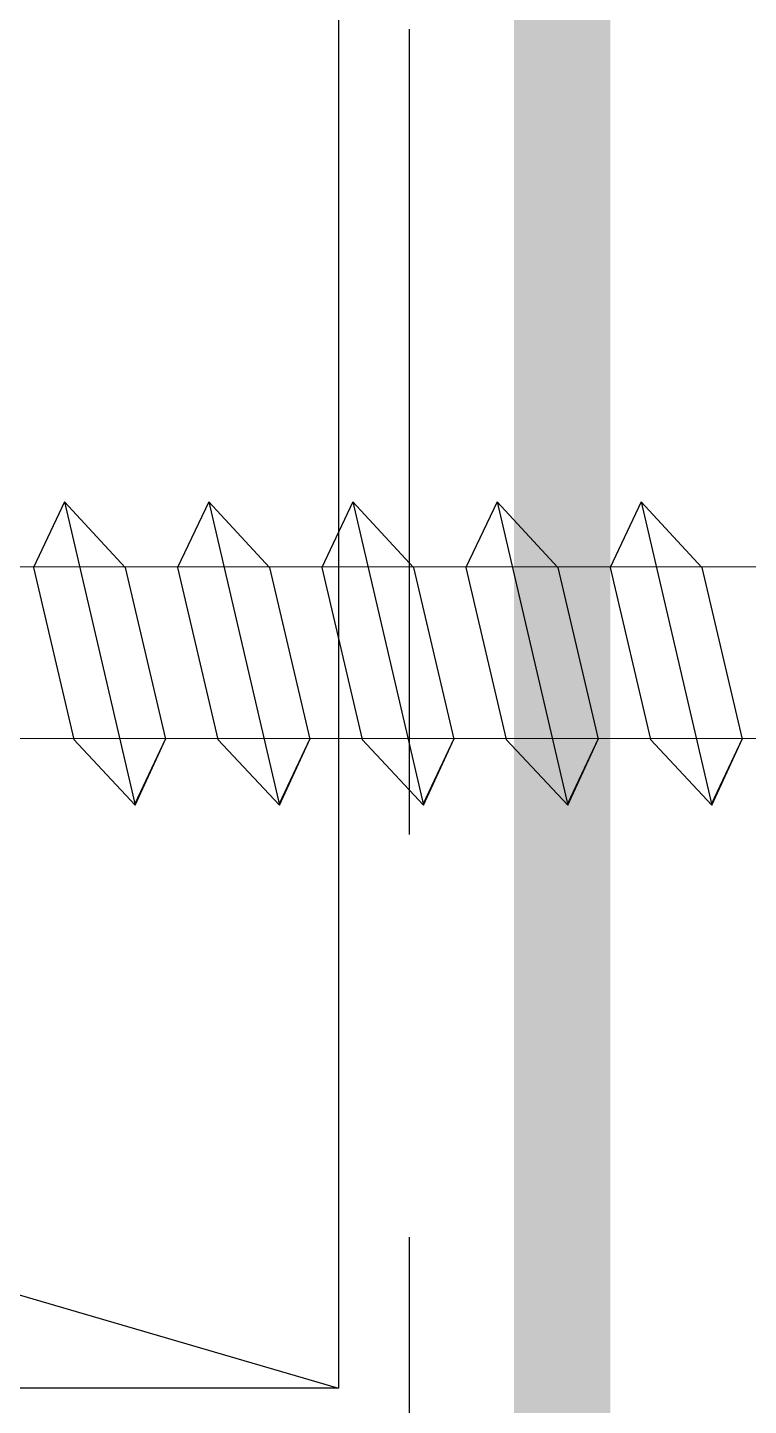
# Model space of a CAD drawing. Header units: inches. Extents: x -763.7 to -743.6, y -114.5 to -97.7.
# Drawn here: x -759.8874 to -759.6636, y -101.8467 to -101.419 of the extents above; entities that cross this region are included whole.
import ezdxf

# ---------------------------------------------------------------- set-up
doc = ezdxf.new("R2010")
doc.units = ezdxf.units.IN
doc.header["$MEASUREMENT"] = 0
doc.linetypes.add('HIDDEN', pattern=[0.375, 0.25, -0.125])
doc.layers.get('0').update_dxf_attribs({"linetype": 'CONTINUOUS'})
for name, color, linetype in [('FSBP-ACCESSORY-OTHER', 7, 'CONTINUOUS'), ('FSBP-ADHESIVE', 1, 'HIDDEN'), ('FSBP-ANNO-NOTE', 7, 'CONTINUOUS'), ('FSBP-MEMBRANE', 7, 'CONTINUOUS'), ('FSBP-WOOD', 7, 'CONTINUOUS')]:
    doc.layers.add(name, color=color, linetype=linetype)
doc.styles.add('ARIAL_NAR', font='ARIALN.TTF')
doc.dimstyles.new('FSBP-LEADER', dxfattribs={"dimtxt": 0.1875, "dimasz": 0.25, "dimexe": 0.0625, "dimexo": 0.125, "dimgap": 0.125, "dimtad": 0, "dimtih": 1, "dimtoh": 1, "dimdec": 4, "dimzin": 0, "dimdsep": 46, "dimlunit": 4, "dimtxsty": 'ARIAL_NAR', "dimcen": 0.09375, "dimclrd": 256, "dimclre": 256, "dimclrt": 256, "dimadec": 0, "dimazin": 0, "dimtfac": 1, "dimtdec": 4, "dimtofl": 0, "dimtmove": 0, "dimatfit": 3, "dimfxl": 0, "dimtolj": 1, "dimtzin": 0, "dimlwd": -1, "dimlwe": -1, "dimarcsym": 0})

msp = doc.modelspace()

# ---------------------------------------------------------------- linework, layer by layer
for p, q in [((-759.8759, -101.56626), (-759.88556, -101.58664)), ((-759.8759, -101.56626), (-759.88556, -101.58664)), ((-759.8759, -101.56626), (-759.88556, -101.58664)), ((-759.8759, -101.56626), (-759.88556, -101.58664)), ((-759.8759, -101.56626), (-759.88556, -101.58664)), ((-759.8759, -101.56626), (-759.88556, -101.58664)), ((-759.8759, -101.56626), (-759.88556, -101.58664)), ((-759.8759, -101.56626), (-759.88556, -101.58664)), ((-759.8759, -101.56626), (-759.88556, -101.58664)), ((-759.8759, -101.56626), (-759.88556, -101.58664)), ((-759.8759, -101.56626), (-759.88556, -101.58664)), ((-759.8759, -101.56626), (-759.88556, -101.58664)), ((-759.8759, -101.56626), (-759.88556, -101.58664)), ((-759.8759, -101.56626), (-759.88556, -101.58664)), ((-759.8759, -101.56626), (-759.88556, -101.58664)), ((-759.8759, -101.56626), (-759.88556, -101.58664)), ((-759.8759, -101.56626), (-759.85394, -101.66036)), ((-759.8759, -101.56626), (-759.85705, -101.58663)), ((-759.8759, -101.56626), (-759.85394, -101.66036)), ((-759.8759, -101.56626), (-759.85705, -101.58663)), ((-759.8759, -101.56626), (-759.85394, -101.66036)), ((-759.8759, -101.56626), (-759.85705, -101.58663)), ((-759.8759, -101.56626), (-759.85394, -101.66036)), ((-759.8759, -101.56626), (-759.85705, -101.58663)), ((-759.8759, -101.56626), (-759.85394, -101.66036)), ((-759.8759, -101.56626), (-759.85705, -101.58663)), ((-759.8759, -101.56626), (-759.85394, -101.66036)), ((-759.8759, -101.56626), (-759.85705, -101.58663)), ((-759.8759, -101.56626), (-759.85394, -101.66036)), ((-759.8759, -101.56626), (-759.85705, -101.58663)), ((-759.8759, -101.56626), (-759.85394, -101.66036)), ((-759.8759, -101.56626), (-759.85705, -101.58663)), ((-759.8759, -101.56626), (-759.85394, -101.66036)), ((-759.8759, -101.56626), (-759.85705, -101.58663)), ((-759.8759, -101.56626), (-759.85394, -101.66036)), ((-759.8759, -101.56626), (-759.85705, -101.58663)), ((-759.8759, -101.56626), (-759.85394, -101.66036)), ((-759.8759, -101.56626), (-759.85705, -101.58663)), ((-759.8759, -101.56626), (-759.85394, -101.66036)), ((-759.8759, -101.56626), (-759.85705, -101.58663)), ((-759.8759, -101.56626), (-759.85394, -101.66036)), ((-759.8759, -101.56626), (-759.85705, -101.58663)), ((-759.8759, -101.56626), (-759.85394, -101.66036)), ((-759.8759, -101.56626), (-759.85705, -101.58663)), ((-759.8759, -101.56626), (-759.85394, -101.66036)), ((-759.8759, -101.56626), (-759.85705, -101.58663)), ((-759.8759, -101.56626), (-759.85394, -101.66036)), ((-759.8759, -101.56626), (-759.85705, -101.58663)), ((-759.83114, -101.56626), (-759.8408, -101.58664)), ((-759.83114, -101.56626), (-759.8408, -101.58664)), ((-759.83114, -101.56626), (-759.8408, -101.58664)), ((-759.83114, -101.56626), (-759.8408, -101.58664)), ((-759.83114, -101.56626), (-759.8408, -101.58664)), ((-759.83114, -101.56626), (-759.8408, -101.58664)), ((-759.83114, -101.56626), (-759.8408, -101.58664)), ((-759.83114, -101.56626), (-759.8408, -101.58664)), ((-759.83114, -101.56626), (-759.8408, -101.58664)), ((-759.83114, -101.56626), (-759.8408, -101.58664)), ((-759.83114, -101.56626), (-759.8408, -101.58664)), ((-759.83114, -101.56626), (-759.8408, -101.58664)), ((-759.83114, -101.56626), (-759.8408, -101.58664)), ((-759.83114, -101.56626), (-759.8408, -101.58664)), ((-759.83114, -101.56626), (-759.8408, -101.58664)), ((-759.83114, -101.56626), (-759.8408, -101.58664)), ((-759.83114, -101.56626), (-759.80917, -101.66036)), ((-759.83114, -101.56626), (-759.81229, -101.58663)), ((-759.83114, -101.56626), (-759.80917, -101.66036)), ((-759.83114, -101.56626), (-759.81229, -101.58663)), ((-759.83114, -101.56626), (-759.80917, -101.66036)), ((-759.83114, -101.56626), (-759.81229, -101.58663)), ((-759.83114, -101.56626), (-759.80917, -101.66036)), ((-759.83114, -101.56626), (-759.81229, -101.58663)), ((-759.83114, -101.56626), (-759.80917, -101.66036)), ((-759.83114, -101.56626), (-759.81229, -101.58663)), ((-759.83114, -101.56626), (-759.80917, -101.66036)), ((-759.83114, -101.56626), (-759.81229, -101.58663)), ((-759.83114, -101.56626), (-759.80917, -101.66036)), ((-759.83114, -101.56626), (-759.81229, -101.58663)), ((-759.83114, -101.56626), (-759.80917, -101.66036)), ((-759.83114, -101.56626), (-759.81229, -101.58663)), ((-759.83114, -101.56626), (-759.80917, -101.66036)), ((-759.83114, -101.56626), (-759.81229, -101.58663)), ((-759.83114, -101.56626), (-759.80917, -101.66036)), ((-759.83114, -101.56626), (-759.81229, -101.58663)), ((-759.83114, -101.56626), (-759.80917, -101.66036)), ((-759.83114, -101.56626), (-759.81229, -101.58663)), ((-759.83114, -101.56626), (-759.80917, -101.66036)), ((-759.83114, -101.56626), (-759.81229, -101.58663)), ((-759.83114, -101.56626), (-759.80917, -101.66036)), ((-759.83114, -101.56626), (-759.81229, -101.58663)), ((-759.83114, -101.56626), (-759.80917, -101.66036)), ((-759.83114, -101.56626), (-759.81229, -101.58663)), ((-759.83114, -101.56626), (-759.80917, -101.66036)), ((-759.83114, -101.56626), (-759.81229, -101.58663)), ((-759.83114, -101.56626), (-759.80917, -101.66036)), ((-759.83114, -101.56626), (-759.81229, -101.58663)), ((-759.78637, -101.56626), (-759.79604, -101.58664)), ((-759.78637, -101.56626), (-759.79604, -101.58664)), ((-759.78637, -101.56626), (-759.79604, -101.58664)), ((-759.78637, -101.56626), (-759.79604, -101.58664)), ((-759.78637, -101.56626), (-759.79604, -101.58664)), ((-759.78637, -101.56626), (-759.79604, -101.58664)), ((-759.78637, -101.56626), (-759.79604, -101.58664)), ((-759.78637, -101.56626), (-759.79604, -101.58664)), ((-759.78637, -101.56626), (-759.79604, -101.58664)), ((-759.78637, -101.56626), (-759.79604, -101.58664)), ((-759.78637, -101.56626), (-759.79604, -101.58664)), ((-759.78637, -101.56626), (-759.79604, -101.58664)), ((-759.78637, -101.56626), (-759.79604, -101.58664)), ((-759.78637, -101.56626), (-759.79604, -101.58664)), ((-759.78637, -101.56626), (-759.79604, -101.58664)), ((-759.78637, -101.56626), (-759.79604, -101.58664)), ((-759.78637, -101.56626), (-759.76441, -101.66036)), ((-759.78637, -101.56626), (-759.76752, -101.58663)), ((-759.78637, -101.56626), (-759.76441, -101.66036)), ((-759.78637, -101.56626), (-759.76752, -101.58663)), ((-759.78637, -101.56626), (-759.76441, -101.66036)), ((-759.78637, -101.56626), (-759.76752, -101.58663)), ((-759.78637, -101.56626), (-759.76441, -101.66036)), ((-759.78637, -101.56626), (-759.76752, -101.58663)), ((-759.78637, -101.56626), (-759.76441, -101.66036)), ((-759.78637, -101.56626), (-759.76752, -101.58663)), ((-759.78637, -101.56626), (-759.76441, -101.66036)), ((-759.78637, -101.56626), (-759.76752, -101.58663)), ((-759.78637, -101.56626), (-759.76441, -101.66036)), ((-759.78637, -101.56626), (-759.76752, -101.58663)), ((-759.78637, -101.56626), (-759.76441, -101.66036)), ((-759.78637, -101.56626), (-759.76752, -101.58663)), ((-759.78637, -101.56626), (-759.76441, -101.66036)), ((-759.78637, -101.56626), (-759.76752, -101.58663)), ((-759.78637, -101.56626), (-759.76441, -101.66036)), ((-759.78637, -101.56626), (-759.76752, -101.58663)), ((-759.78637, -101.56626), (-759.76441, -101.66036)), ((-759.78637, -101.56626), (-759.76752, -101.58663)), ((-759.78637, -101.56626), (-759.76441, -101.66036)), ((-759.78637, -101.56626), (-759.76752, -101.58663)), ((-759.78637, -101.56626), (-759.76441, -101.66036)), ((-759.78637, -101.56626), (-759.76752, -101.58663)), ((-759.78637, -101.56626), (-759.76441, -101.66036)), ((-759.78637, -101.56626), (-759.76752, -101.58663)), ((-759.78637, -101.56626), (-759.76441, -101.66036)), ((-759.78637, -101.56626), (-759.76752, -101.58663)), ((-759.78637, -101.56626), (-759.76441, -101.66036)), ((-759.78637, -101.56626), (-759.76752, -101.58663)), ((-759.74161, -101.56626), (-759.75127, -101.58664)), ((-759.74161, -101.56626), (-759.75127, -101.58664)), ((-759.74161, -101.56626), (-759.75127, -101.58664)), ((-759.74161, -101.56626), (-759.75127, -101.58664)), ((-759.74161, -101.56626), (-759.75127, -101.58664)), ((-759.74161, -101.56626), (-759.75127, -101.58664)), ((-759.74161, -101.56626), (-759.75127, -101.58664)), ((-759.74161, -101.56626), (-759.75127, -101.58664)), ((-759.74161, -101.56626), (-759.75127, -101.58664)), ((-759.74161, -101.56626), (-759.75127, -101.58664)), ((-759.74161, -101.56626), (-759.75127, -101.58664)), ((-759.74161, -101.56626), (-759.75127, -101.58664)), ((-759.74161, -101.56626), (-759.75127, -101.58664)), ((-759.74161, -101.56626), (-759.75127, -101.58664)), ((-759.74161, -101.56626), (-759.75127, -101.58664)), ((-759.74161, -101.56626), (-759.75127, -101.58664)), ((-759.74161, -101.56626), (-759.71964, -101.66036)), ((-759.74161, -101.56626), (-759.72276, -101.58663)), ((-759.74161, -101.56626), (-759.71964, -101.66036)), ((-759.74161, -101.56626), (-759.72276, -101.58663)), ((-759.74161, -101.56626), (-759.71964, -101.66036)), ((-759.74161, -101.56626), (-759.72276, -101.58663)), ((-759.74161, -101.56626), (-759.71964, -101.66036)), ((-759.74161, -101.56626), (-759.72276, -101.58663)), ((-759.74161, -101.56626), (-759.71964, -101.66036)), ((-759.74161, -101.56626), (-759.72276, -101.58663)), ((-759.74161, -101.56626), (-759.71964, -101.66036)), ((-759.74161, -101.56626), (-759.72276, -101.58663)), ((-759.74161, -101.56626), (-759.71964, -101.66036)), ((-759.74161, -101.56626), (-759.72276, -101.58663)), ((-759.74161, -101.56626), (-759.71964, -101.66036)), ((-759.74161, -101.56626), (-759.72276, -101.58663)), ((-759.74161, -101.56626), (-759.71964, -101.66036)), ((-759.74161, -101.56626), (-759.72276, -101.58663)), ((-759.74161, -101.56626), (-759.71964, -101.66036)), ((-759.74161, -101.56626), (-759.72276, -101.58663)), ((-759.74161, -101.56626), (-759.71964, -101.66036)), ((-759.74161, -101.56626), (-759.72276, -101.58663)), ((-759.74161, -101.56626), (-759.71964, -101.66036)), ((-759.74161, -101.56626), (-759.72276, -101.58663)), ((-759.74161, -101.56626), (-759.71964, -101.66036)), ((-759.74161, -101.56626), (-759.72276, -101.58663)), ((-759.74161, -101.56626), (-759.71964, -101.66036)), ((-759.74161, -101.56626), (-759.72276, -101.58663)), ((-759.74161, -101.56626), (-759.71964, -101.66036)), ((-759.74161, -101.56626), (-759.72276, -101.58663)), ((-759.74161, -101.56626), (-759.71964, -101.66036)), ((-759.74161, -101.56626), (-759.72276, -101.58663)), ((-759.69684, -101.56626), (-759.70651, -101.58664)), ((-759.69684, -101.56626), (-759.70651, -101.58664)), ((-759.69684, -101.56626), (-759.70651, -101.58664)), ((-759.69684, -101.56626), (-759.70651, -101.58664)), ((-759.69684, -101.56626), (-759.70651, -101.58664)), ((-759.69684, -101.56626), (-759.70651, -101.58664)), ((-759.69684, -101.56626), (-759.70651, -101.58664)), ((-759.69684, -101.56626), (-759.70651, -101.58664)), ((-759.69684, -101.56626), (-759.70651, -101.58664)), ((-759.69684, -101.56626), (-759.70651, -101.58664)), ((-759.69684, -101.56626), (-759.70651, -101.58664)), ((-759.69684, -101.56626), (-759.70651, -101.58664)), ((-759.69684, -101.56626), (-759.70651, -101.58664)), ((-759.69684, -101.56626), (-759.70651, -101.58664)), ((-759.69684, -101.56626), (-759.70651, -101.58664)), ((-759.69684, -101.56626), (-759.70651, -101.58664)), ((-759.69684, -101.56626), (-759.67488, -101.66036)), ((-759.69684, -101.56626), (-759.67799, -101.58663)), ((-759.69684, -101.56626), (-759.67488, -101.66036)), ((-759.69684, -101.56626), (-759.67799, -101.58663)), ((-759.69684, -101.56626), (-759.67488, -101.66036)), ((-759.69684, -101.56626), (-759.67799, -101.58663)), ((-759.69684, -101.56626), (-759.67488, -101.66036)), ((-759.69684, -101.56626), (-759.67799, -101.58663)), ((-759.69684, -101.56626), (-759.67488, -101.66036)), ((-759.69684, -101.56626), (-759.67799, -101.58663)), ((-759.69684, -101.56626), (-759.67488, -101.66036)), ((-759.69684, -101.56626), (-759.67799, -101.58663)), ((-759.69684, -101.56626), (-759.67488, -101.66036)), ((-759.69684, -101.56626), (-759.67799, -101.58663)), ((-759.69684, -101.56626), (-759.67488, -101.66036)), ((-759.69684, -101.56626), (-759.67799, -101.58663)), ((-759.69684, -101.56626), (-759.67488, -101.66036)), ((-759.69684, -101.56626), (-759.67799, -101.58663)), ((-759.69684, -101.56626), (-759.67488, -101.66036)), ((-759.69684, -101.56626), (-759.67799, -101.58663)), ((-759.69684, -101.56626), (-759.67488, -101.66036)), ((-759.69684, -101.56626), (-759.67799, -101.58663)), ((-759.69684, -101.56626), (-759.67488, -101.66036)), ((-759.69684, -101.56626), (-759.67799, -101.58663)), ((-759.69684, -101.56626), (-759.67488, -101.66036)), ((-759.69684, -101.56626), (-759.67799, -101.58663)), ((-759.69684, -101.56626), (-759.67488, -101.66036)), ((-759.69684, -101.56626), (-759.67799, -101.58663)), ((-759.69684, -101.56626), (-759.67488, -101.66036)), ((-759.69684, -101.56626), (-759.67799, -101.58663)), ((-759.69684, -101.56626), (-759.67488, -101.66036)), ((-759.69684, -101.56626), (-759.67799, -101.58663)), ((-759.88556, -101.58664), (-759.87304, -101.63999)), ((-759.88556, -101.58664), (-759.87304, -101.63999)), ((-759.88556, -101.58664), (-759.87304, -101.63999)), ((-759.88556, -101.58664), (-759.87304, -101.63999)), ((-759.88556, -101.58664), (-759.87304, -101.63999)), ((-759.88556, -101.58664), (-759.87304, -101.63999)), ((-759.88556, -101.58664), (-759.87304, -101.63999)), ((-759.88556, -101.58664), (-759.87304, -101.63999)), ((-759.88556, -101.58664), (-759.87304, -101.63999)), ((-759.88556, -101.58664), (-759.87304, -101.63999)), ((-759.88556, -101.58664), (-759.87304, -101.63999)), ((-759.88556, -101.58664), (-759.87304, -101.63999)), ((-759.88556, -101.58664), (-759.87304, -101.63999)), ((-759.88556, -101.58664), (-759.87304, -101.63999)), ((-759.88556, -101.58664), (-759.87304, -101.63999)), ((-759.88556, -101.58664), (-759.87304, -101.63999)), ((-759.85705, -101.58663), (-759.84455, -101.63989)), ((-759.85705, -101.58663), (-759.84455, -101.63989)), ((-759.85705, -101.58663), (-759.84455, -101.63989)), ((-759.85705, -101.58663), (-759.84455, -101.63989)), ((-759.85705, -101.58663), (-759.84455, -101.63989)), ((-759.85705, -101.58663), (-759.84455, -101.63989)), ((-759.85705, -101.58663), (-759.84455, -101.63989)), ((-759.85705, -101.58663), (-759.84455, -101.63989)), ((-759.85705, -101.58663), (-759.84455, -101.63989)), ((-759.85705, -101.58663), (-759.84455, -101.63989)), ((-759.85705, -101.58663), (-759.84455, -101.63989)), ((-759.85705, -101.58663), (-759.84455, -101.63989)), ((-759.85705, -101.58663), (-759.84455, -101.63989)), ((-759.85705, -101.58663), (-759.84455, -101.63989)), ((-759.85705, -101.58663), (-759.84455, -101.63989)), ((-759.85705, -101.58663), (-759.84455, -101.63989)), ((-759.8408, -101.58664), (-759.82828, -101.63999)), ((-759.8408, -101.58664), (-759.82828, -101.63999)), ((-759.8408, -101.58664), (-759.82828, -101.63999)), ((-759.8408, -101.58664), (-759.82828, -101.63999)), ((-759.8408, -101.58664), (-759.82828, -101.63999)), ((-759.8408, -101.58664), (-759.82828, -101.63999)), ((-759.8408, -101.58664), (-759.82828, -101.63999)), ((-759.8408, -101.58664), (-759.82828, -101.63999)), ((-759.8408, -101.58664), (-759.82828, -101.63999)), ((-759.8408, -101.58664), (-759.82828, -101.63999)), ((-759.8408, -101.58664), (-759.82828, -101.63999)), ((-759.8408, -101.58664), (-759.82828, -101.63999)), ((-759.8408, -101.58664), (-759.82828, -101.63999)), ((-759.8408, -101.58664), (-759.82828, -101.63999)), ((-759.8408, -101.58664), (-759.82828, -101.63999)), ((-759.8408, -101.58664), (-759.82828, -101.63999)), ((-759.81229, -101.58663), (-759.79979, -101.63989)), ((-759.81229, -101.58663), (-759.79979, -101.63989)), ((-759.81229, -101.58663), (-759.79979, -101.63989)), ((-759.81229, -101.58663), (-759.79979, -101.63989)), ((-759.81229, -101.58663), (-759.79979, -101.63989)), ((-759.81229, -101.58663), (-759.79979, -101.63989)), ((-759.81229, -101.58663), (-759.79979, -101.63989)), ((-759.81229, -101.58663), (-759.79979, -101.63989)), ((-759.81229, -101.58663), (-759.79979, -101.63989)), ((-759.81229, -101.58663), (-759.79979, -101.63989)), ((-759.81229, -101.58663), (-759.79979, -101.63989)), ((-759.81229, -101.58663), (-759.79979, -101.63989)), ((-759.81229, -101.58663), (-759.79979, -101.63989)), ((-759.81229, -101.58663), (-759.79979, -101.63989)), ((-759.81229, -101.58663), (-759.79979, -101.63989)), ((-759.81229, -101.58663), (-759.79979, -101.63989)), ((-759.79604, -101.58664), (-759.78351, -101.63999)), ((-759.79604, -101.58664), (-759.78351, -101.63999)), ((-759.79604, -101.58664), (-759.78351, -101.63999)), ((-759.79604, -101.58664), (-759.78351, -101.63999)), ((-759.79604, -101.58664), (-759.78351, -101.63999)), ((-759.79604, -101.58664), (-759.78351, -101.63999)), ((-759.79604, -101.58664), (-759.78351, -101.63999)), ((-759.79604, -101.58664), (-759.78351, -101.63999)), ((-759.79604, -101.58664), (-759.78351, -101.63999)), ((-759.79604, -101.58664), (-759.78351, -101.63999)), ((-759.79604, -101.58664), (-759.78351, -101.63999)), ((-759.79604, -101.58664), (-759.78351, -101.63999)), ((-759.79604, -101.58664), (-759.78351, -101.63999)), ((-759.79604, -101.58664), (-759.78351, -101.63999)), ((-759.79604, -101.58664), (-759.78351, -101.63999)), ((-759.79604, -101.58664), (-759.78351, -101.63999)), ((-759.76752, -101.58663), (-759.75502, -101.63989)), ((-759.76752, -101.58663), (-759.75502, -101.63989)), ((-759.76752, -101.58663), (-759.75502, -101.63989)), ((-759.76752, -101.58663), (-759.75502, -101.63989)), ((-759.76752, -101.58663), (-759.75502, -101.63989)), ((-759.76752, -101.58663), (-759.75502, -101.63989)), ((-759.76752, -101.58663), (-759.75502, -101.63989)), ((-759.76752, -101.58663), (-759.75502, -101.63989)), ((-759.76752, -101.58663), (-759.75502, -101.63989)), ((-759.76752, -101.58663), (-759.75502, -101.63989)), ((-759.76752, -101.58663), (-759.75502, -101.63989)), ((-759.76752, -101.58663), (-759.75502, -101.63989)), ((-759.76752, -101.58663), (-759.75502, -101.63989)), ((-759.76752, -101.58663), (-759.75502, -101.63989)), ((-759.76752, -101.58663), (-759.75502, -101.63989)), ((-759.76752, -101.58663), (-759.75502, -101.63989)), ((-759.75127, -101.58664), (-759.73875, -101.63999)), ((-759.75127, -101.58664), (-759.73875, -101.63999)), ((-759.75127, -101.58664), (-759.73875, -101.63999)), ((-759.75127, -101.58664), (-759.73875, -101.63999)), ((-759.75127, -101.58664), (-759.73875, -101.63999)), ((-759.75127, -101.58664), (-759.73875, -101.63999)), ((-759.75127, -101.58664), (-759.73875, -101.63999)), ((-759.75127, -101.58664), (-759.73875, -101.63999)), ((-759.75127, -101.58664), (-759.73875, -101.63999)), ((-759.75127, -101.58664), (-759.73875, -101.63999)), ((-759.75127, -101.58664), (-759.73875, -101.63999)), ((-759.75127, -101.58664), (-759.73875, -101.63999)), ((-759.75127, -101.58664), (-759.73875, -101.63999)), ((-759.75127, -101.58664), (-759.73875, -101.63999)), ((-759.75127, -101.58664), (-759.73875, -101.63999)), ((-759.75127, -101.58664), (-759.73875, -101.63999)), ((-759.72276, -101.58663), (-759.71026, -101.63989)), ((-759.72276, -101.58663), (-759.71026, -101.63989)), ((-759.72276, -101.58663), (-759.71026, -101.63989)), ((-759.72276, -101.58663), (-759.71026, -101.63989)), ((-759.72276, -101.58663), (-759.71026, -101.63989)), ((-759.72276, -101.58663), (-759.71026, -101.63989)), ((-759.72276, -101.58663), (-759.71026, -101.63989)), ((-759.72276, -101.58663), (-759.71026, -101.63989)), ((-759.72276, -101.58663), (-759.71026, -101.63989)), ((-759.72276, -101.58663), (-759.71026, -101.63989)), ((-759.72276, -101.58663), (-759.71026, -101.63989)), ((-759.72276, -101.58663), (-759.71026, -101.63989)), ((-759.72276, -101.58663), (-759.71026, -101.63989)), ((-759.72276, -101.58663), (-759.71026, -101.63989)), ((-759.72276, -101.58663), (-759.71026, -101.63989)), ((-759.72276, -101.58663), (-759.71026, -101.63989)), ((-759.70651, -101.58664), (-759.69398, -101.63999)), ((-759.70651, -101.58664), (-759.69398, -101.63999)), ((-759.70651, -101.58664), (-759.69398, -101.63999)), ((-759.70651, -101.58664), (-759.69398, -101.63999)), ((-759.70651, -101.58664), (-759.69398, -101.63999)), ((-759.70651, -101.58664), (-759.69398, -101.63999)), ((-759.70651, -101.58664), (-759.69398, -101.63999)), ((-759.70651, -101.58664), (-759.69398, -101.63999)), ((-759.70651, -101.58664), (-759.69398, -101.63999)), ((-759.70651, -101.58664), (-759.69398, -101.63999)), ((-759.70651, -101.58664), (-759.69398, -101.63999)), ((-759.70651, -101.58664), (-759.69398, -101.63999)), ((-759.70651, -101.58664), (-759.69398, -101.63999)), ((-759.70651, -101.58664), (-759.69398, -101.63999)), ((-759.70651, -101.58664), (-759.69398, -101.63999)), ((-759.70651, -101.58664), (-759.69398, -101.63999)), ((-759.67799, -101.58663), (-759.66549, -101.63989)), ((-759.67799, -101.58663), (-759.66549, -101.63989)), ((-759.67799, -101.58663), (-759.66549, -101.63989)), ((-759.67799, -101.58663), (-759.66549, -101.63989)), ((-759.67799, -101.58663), (-759.66549, -101.63989)), ((-759.67799, -101.58663), (-759.66549, -101.63989)), ((-759.67799, -101.58663), (-759.66549, -101.63989)), ((-759.67799, -101.58663), (-759.66549, -101.63989)), ((-759.67799, -101.58663), (-759.66549, -101.63989)), ((-759.67799, -101.58663), (-759.66549, -101.63989)), ((-759.67799, -101.58663), (-759.66549, -101.63989)), ((-759.67799, -101.58663), (-759.66549, -101.63989)), ((-759.67799, -101.58663), (-759.66549, -101.63989)), ((-759.67799, -101.58663), (-759.66549, -101.63989)), ((-759.67799, -101.58663), (-759.66549, -101.63989)), ((-759.67799, -101.58663), (-759.66549, -101.63989)), ((-759.87304, -101.63999), (-759.85394, -101.66036)), ((-759.87304, -101.63999), (-759.85394, -101.66036)), ((-759.87304, -101.63999), (-759.85394, -101.66036)), ((-759.87304, -101.63999), (-759.85394, -101.66036)), ((-759.87304, -101.63999), (-759.85394, -101.66036)), ((-759.87304, -101.63999), (-759.85394, -101.66036)), ((-759.87304, -101.63999), (-759.85394, -101.66036)), ((-759.87304, -101.63999), (-759.85394, -101.66036)), ((-759.87304, -101.63999), (-759.85394, -101.66036)), ((-759.87304, -101.63999), (-759.85394, -101.66036)), ((-759.87304, -101.63999), (-759.85394, -101.66036)), ((-759.87304, -101.63999), (-759.85394, -101.66036)), ((-759.87304, -101.63999), (-759.85394, -101.66036)), ((-759.87304, -101.63999), (-759.85394, -101.66036)), ((-759.87304, -101.63999), (-759.85394, -101.66036)), ((-759.87304, -101.63999), (-759.85394, -101.66036)), ((-759.85394, -101.65982), (-759.84443, -101.63963)), ((-759.85394, -101.65982), (-759.84443, -101.63963)), ((-759.85394, -101.66036), (-759.84443, -101.63963)), ((-759.85394, -101.65982), (-759.84443, -101.63963)), ((-759.85394, -101.65982), (-759.84443, -101.63963)), ((-759.85394, -101.66036), (-759.84443, -101.63963)), ((-759.85394, -101.65982), (-759.84443, -101.63963)), ((-759.85394, -101.65982), (-759.84443, -101.63963)), ((-759.85394, -101.66036), (-759.84443, -101.63963)), ((-759.85394, -101.65982), (-759.84443, -101.63963)), ((-759.85394, -101.65982), (-759.84443, -101.63963)), ((-759.85394, -101.66036), (-759.84443, -101.63963)), ((-759.85394, -101.65982), (-759.84443, -101.63963)), ((-759.85394, -101.65982), (-759.84443, -101.63963)), ((-759.85394, -101.66036), (-759.84443, -101.63963)), ((-759.85394, -101.65982), (-759.84443, -101.63963)), ((-759.85394, -101.65982), (-759.84443, -101.63963)), ((-759.85394, -101.66036), (-759.84443, -101.63963)), ((-759.85394, -101.65982), (-759.84443, -101.63963)), ((-759.85394, -101.65982), (-759.84443, -101.63963)), ((-759.85394, -101.66036), (-759.84443, -101.63963)), ((-759.85394, -101.65982), (-759.84443, -101.63963)), ((-759.85394, -101.65982), (-759.84443, -101.63963)), ((-759.85394, -101.66036), (-759.84443, -101.63963)), ((-759.85394, -101.65982), (-759.84443, -101.63963)), ((-759.85394, -101.65982), (-759.84443, -101.63963)), ((-759.85394, -101.66036), (-759.84443, -101.63963)), ((-759.85394, -101.65982), (-759.84443, -101.63963)), ((-759.85394, -101.65982), (-759.84443, -101.63963)), ((-759.85394, -101.66036), (-759.84443, -101.63963)), ((-759.85394, -101.65982), (-759.84443, -101.63963)), ((-759.85394, -101.65982), (-759.84443, -101.63963)), ((-759.85394, -101.66036), (-759.84443, -101.63963)), ((-759.85394, -101.65982), (-759.84443, -101.63963)), ((-759.85394, -101.65982), (-759.84443, -101.63963)), ((-759.85394, -101.66036), (-759.84443, -101.63963)), ((-759.85394, -101.65982), (-759.84443, -101.63963)), ((-759.85394, -101.65982), (-759.84443, -101.63963)), ((-759.85394, -101.66036), (-759.84443, -101.63963)), ((-759.85394, -101.65982), (-759.84443, -101.63963)), ((-759.85394, -101.65982), (-759.84443, -101.63963)), ((-759.85394, -101.66036), (-759.84443, -101.63963)), ((-759.85394, -101.65982), (-759.84443, -101.63963)), ((-759.85394, -101.65982), (-759.84443, -101.63963)), ((-759.85394, -101.66036), (-759.84443, -101.63963)), ((-759.85394, -101.65982), (-759.84443, -101.63963)), ((-759.85394, -101.65982), (-759.84443, -101.63963)), ((-759.85394, -101.66036), (-759.84443, -101.63963)), ((-759.82828, -101.63999), (-759.80917, -101.66036)), ((-759.82828, -101.63999), (-759.80917, -101.66036)), ((-759.82828, -101.63999), (-759.80917, -101.66036)), ((-759.82828, -101.63999), (-759.80917, -101.66036)), ((-759.82828, -101.63999), (-759.80917, -101.66036)), ((-759.82828, -101.63999), (-759.80917, -101.66036)), ((-759.82828, -101.63999), (-759.80917, -101.66036)), ((-759.82828, -101.63999), (-759.80917, -101.66036)), ((-759.82828, -101.63999), (-759.80917, -101.66036)), ((-759.82828, -101.63999), (-759.80917, -101.66036)), ((-759.82828, -101.63999), (-759.80917, -101.66036)), ((-759.82828, -101.63999), (-759.80917, -101.66036)), ((-759.82828, -101.63999), (-759.80917, -101.66036)), ((-759.82828, -101.63999), (-759.80917, -101.66036)), ((-759.82828, -101.63999), (-759.80917, -101.66036)), ((-759.82828, -101.63999), (-759.80917, -101.66036)), ((-759.80917, -101.65982), (-759.79967, -101.63963)), ((-759.80917, -101.65982), (-759.79967, -101.63963)), ((-759.80917, -101.66036), (-759.79967, -101.63963)), ((-759.80917, -101.65982), (-759.79967, -101.63963)), ((-759.80917, -101.65982), (-759.79967, -101.63963)), ((-759.80917, -101.66036), (-759.79967, -101.63963)), ((-759.80917, -101.65982), (-759.79967, -101.63963)), ((-759.80917, -101.65982), (-759.79967, -101.63963)), ((-759.80917, -101.66036), (-759.79967, -101.63963)), ((-759.80917, -101.65982), (-759.79967, -101.63963)), ((-759.80917, -101.65982), (-759.79967, -101.63963)), ((-759.80917, -101.66036), (-759.79967, -101.63963)), ((-759.80917, -101.65982), (-759.79967, -101.63963)), ((-759.80917, -101.65982), (-759.79967, -101.63963)), ((-759.80917, -101.66036), (-759.79967, -101.63963)), ((-759.80917, -101.65982), (-759.79967, -101.63963)), ((-759.80917, -101.65982), (-759.79967, -101.63963)), ((-759.80917, -101.66036), (-759.79967, -101.63963)), ((-759.80917, -101.65982), (-759.79967, -101.63963)), ((-759.80917, -101.65982), (-759.79967, -101.63963)), ((-759.80917, -101.66036), (-759.79967, -101.63963)), ((-759.80917, -101.65982), (-759.79967, -101.63963)), ((-759.80917, -101.65982), (-759.79967, -101.63963)), ((-759.80917, -101.66036), (-759.79967, -101.63963)), ((-759.80917, -101.65982), (-759.79967, -101.63963)), ((-759.80917, -101.65982), (-759.79967, -101.63963)), ((-759.80917, -101.66036), (-759.79967, -101.63963)), ((-759.80917, -101.65982), (-759.79967, -101.63963)), ((-759.80917, -101.65982), (-759.79967, -101.63963)), ((-759.80917, -101.66036), (-759.79967, -101.63963)), ((-759.80917, -101.65982), (-759.79967, -101.63963)), ((-759.80917, -101.65982), (-759.79967, -101.63963)), ((-759.80917, -101.66036), (-759.79967, -101.63963)), ((-759.80917, -101.65982), (-759.79967, -101.63963)), ((-759.80917, -101.65982), (-759.79967, -101.63963)), ((-759.80917, -101.66036), (-759.79967, -101.63963)), ((-759.80917, -101.65982), (-759.79967, -101.63963)), ((-759.80917, -101.65982), (-759.79967, -101.63963)), ((-759.80917, -101.66036), (-759.79967, -101.63963)), ((-759.80917, -101.65982), (-759.79967, -101.63963)), ((-759.80917, -101.65982), (-759.79967, -101.63963)), ((-759.80917, -101.66036), (-759.79967, -101.63963)), ((-759.80917, -101.65982), (-759.79967, -101.63963)), ((-759.80917, -101.65982), (-759.79967, -101.63963)), ((-759.80917, -101.66036), (-759.79967, -101.63963)), ((-759.80917, -101.65982), (-759.79967, -101.63963)), ((-759.80917, -101.65982), (-759.79967, -101.63963)), ((-759.80917, -101.66036), (-759.79967, -101.63963)), ((-759.78351, -101.63999), (-759.76441, -101.66036)), ((-759.78351, -101.63999), (-759.76441, -101.66036)), ((-759.78351, -101.63999), (-759.76441, -101.66036)), ((-759.78351, -101.63999), (-759.76441, -101.66036)), ((-759.78351, -101.63999), (-759.76441, -101.66036)), ((-759.78351, -101.63999), (-759.76441, -101.66036)), ((-759.78351, -101.63999), (-759.76441, -101.66036)), ((-759.78351, -101.63999), (-759.76441, -101.66036)), ((-759.78351, -101.63999), (-759.76441, -101.66036)), ((-759.78351, -101.63999), (-759.76441, -101.66036)), ((-759.78351, -101.63999), (-759.76441, -101.66036)), ((-759.78351, -101.63999), (-759.76441, -101.66036)), ((-759.78351, -101.63999), (-759.76441, -101.66036)), ((-759.78351, -101.63999), (-759.76441, -101.66036)), ((-759.78351, -101.63999), (-759.76441, -101.66036)), ((-759.78351, -101.63999), (-759.76441, -101.66036)), ((-759.76441, -101.65982), (-759.7549, -101.63963)), ((-759.76441, -101.65982), (-759.7549, -101.63963)), ((-759.76441, -101.66036), (-759.7549, -101.63963)), ((-759.76441, -101.65982), (-759.7549, -101.63963)), ((-759.76441, -101.65982), (-759.7549, -101.63963)), ((-759.76441, -101.66036), (-759.7549, -101.63963)), ((-759.76441, -101.65982), (-759.7549, -101.63963)), ((-759.76441, -101.65982), (-759.7549, -101.63963)), ((-759.76441, -101.66036), (-759.7549, -101.63963)), ((-759.76441, -101.65982), (-759.7549, -101.63963)), ((-759.76441, -101.65982), (-759.7549, -101.63963)), ((-759.76441, -101.66036), (-759.7549, -101.63963)), ((-759.76441, -101.65982), (-759.7549, -101.63963)), ((-759.76441, -101.65982), (-759.7549, -101.63963)), ((-759.76441, -101.66036), (-759.7549, -101.63963)), ((-759.76441, -101.65982), (-759.7549, -101.63963)), ((-759.76441, -101.65982), (-759.7549, -101.63963)), ((-759.76441, -101.66036), (-759.7549, -101.63963)), ((-759.76441, -101.65982), (-759.7549, -101.63963)), ((-759.76441, -101.65982), (-759.7549, -101.63963)), ((-759.76441, -101.66036), (-759.7549, -101.63963)), ((-759.76441, -101.65982), (-759.7549, -101.63963)), ((-759.76441, -101.65982), (-759.7549, -101.63963)), ((-759.76441, -101.66036), (-759.7549, -101.63963)), ((-759.76441, -101.65982), (-759.7549, -101.63963)), ((-759.76441, -101.65982), (-759.7549, -101.63963)), ((-759.76441, -101.66036), (-759.7549, -101.63963)), ((-759.76441, -101.65982), (-759.7549, -101.63963)), ((-759.76441, -101.65982), (-759.7549, -101.63963)), ((-759.76441, -101.66036), (-759.7549, -101.63963)), ((-759.76441, -101.65982), (-759.7549, -101.63963)), ((-759.76441, -101.65982), (-759.7549, -101.63963)), ((-759.76441, -101.66036), (-759.7549, -101.63963)), ((-759.76441, -101.65982), (-759.7549, -101.63963)), ((-759.76441, -101.65982), (-759.7549, -101.63963)), ((-759.76441, -101.66036), (-759.7549, -101.63963)), ((-759.76441, -101.65982), (-759.7549, -101.63963)), ((-759.76441, -101.65982), (-759.7549, -101.63963)), ((-759.76441, -101.66036), (-759.7549, -101.63963)), ((-759.76441, -101.65982), (-759.7549, -101.63963)), ((-759.76441, -101.65982), (-759.7549, -101.63963)), ((-759.76441, -101.66036), (-759.7549, -101.63963)), ((-759.76441, -101.65982), (-759.7549, -101.63963)), ((-759.76441, -101.65982), (-759.7549, -101.63963)), ((-759.76441, -101.66036), (-759.7549, -101.63963)), ((-759.76441, -101.65982), (-759.7549, -101.63963)), ((-759.76441, -101.65982), (-759.7549, -101.63963)), ((-759.76441, -101.66036), (-759.7549, -101.63963)), ((-759.73875, -101.63999), (-759.71964, -101.66036)), ((-759.73875, -101.63999), (-759.71964, -101.66036)), ((-759.73875, -101.63999), (-759.71964, -101.66036)), ((-759.73875, -101.63999), (-759.71964, -101.66036)), ((-759.73875, -101.63999), (-759.71964, -101.66036)), ((-759.73875, -101.63999), (-759.71964, -101.66036)), ((-759.73875, -101.63999), (-759.71964, -101.66036)), ((-759.73875, -101.63999), (-759.71964, -101.66036)), ((-759.73875, -101.63999), (-759.71964, -101.66036)), ((-759.73875, -101.63999), (-759.71964, -101.66036)), ((-759.73875, -101.63999), (-759.71964, -101.66036)), ((-759.73875, -101.63999), (-759.71964, -101.66036)), ((-759.73875, -101.63999), (-759.71964, -101.66036)), ((-759.73875, -101.63999), (-759.71964, -101.66036)), ((-759.73875, -101.63999), (-759.71964, -101.66036)), ((-759.73875, -101.63999), (-759.71964, -101.66036)), ((-759.71964, -101.65982), (-759.71014, -101.63963)), ((-759.71964, -101.65982), (-759.71014, -101.63963)), ((-759.71964, -101.66036), (-759.71014, -101.63963)), ((-759.71964, -101.65982), (-759.71014, -101.63963)), ((-759.71964, -101.65982), (-759.71014, -101.63963)), ((-759.71964, -101.66036), (-759.71014, -101.63963)), ((-759.71964, -101.65982), (-759.71014, -101.63963)), ((-759.71964, -101.65982), (-759.71014, -101.63963)), ((-759.71964, -101.66036), (-759.71014, -101.63963)), ((-759.71964, -101.65982), (-759.71014, -101.63963)), ((-759.71964, -101.65982), (-759.71014, -101.63963)), ((-759.71964, -101.66036), (-759.71014, -101.63963)), ((-759.71964, -101.65982), (-759.71014, -101.63963)), ((-759.71964, -101.65982), (-759.71014, -101.63963)), ((-759.71964, -101.66036), (-759.71014, -101.63963)), ((-759.71964, -101.65982), (-759.71014, -101.63963)), ((-759.71964, -101.65982), (-759.71014, -101.63963)), ((-759.71964, -101.66036), (-759.71014, -101.63963)), ((-759.71964, -101.65982), (-759.71014, -101.63963)), ((-759.71964, -101.65982), (-759.71014, -101.63963)), ((-759.71964, -101.66036), (-759.71014, -101.63963)), ((-759.71964, -101.65982), (-759.71014, -101.63963)), ((-759.71964, -101.65982), (-759.71014, -101.63963)), ((-759.71964, -101.66036), (-759.71014, -101.63963)), ((-759.71964, -101.65982), (-759.71014, -101.63963)), ((-759.71964, -101.65982), (-759.71014, -101.63963)), ((-759.71964, -101.66036), (-759.71014, -101.63963)), ((-759.71964, -101.65982), (-759.71014, -101.63963)), ((-759.71964, -101.65982), (-759.71014, -101.63963)), ((-759.71964, -101.66036), (-759.71014, -101.63963)), ((-759.71964, -101.65982), (-759.71014, -101.63963)), ((-759.71964, -101.65982), (-759.71014, -101.63963)), ((-759.71964, -101.66036), (-759.71014, -101.63963)), ((-759.71964, -101.65982), (-759.71014, -101.63963)), ((-759.71964, -101.65982), (-759.71014, -101.63963)), ((-759.71964, -101.66036), (-759.71014, -101.63963)), ((-759.71964, -101.65982), (-759.71014, -101.63963)), ((-759.71964, -101.65982), (-759.71014, -101.63963)), ((-759.71964, -101.66036), (-759.71014, -101.63963)), ((-759.71964, -101.65982), (-759.71014, -101.63963)), ((-759.71964, -101.65982), (-759.71014, -101.63963)), ((-759.71964, -101.66036), (-759.71014, -101.63963)), ((-759.71964, -101.65982), (-759.71014, -101.63963)), ((-759.71964, -101.65982), (-759.71014, -101.63963)), ((-759.71964, -101.66036), (-759.71014, -101.63963)), ((-759.71964, -101.65982), (-759.71014, -101.63963)), ((-759.71964, -101.65982), (-759.71014, -101.63963)), ((-759.71964, -101.66036), (-759.71014, -101.63963)), ((-759.69398, -101.63999), (-759.67488, -101.66036)), ((-759.69398, -101.63999), (-759.67488, -101.66036)), ((-759.69398, -101.63999), (-759.67488, -101.66036)), ((-759.69398, -101.63999), (-759.67488, -101.66036)), ((-759.69398, -101.63999), (-759.67488, -101.66036)), ((-759.69398, -101.63999), (-759.67488, -101.66036)), ((-759.69398, -101.63999), (-759.67488, -101.66036)), ((-759.69398, -101.63999), (-759.67488, -101.66036)), ((-759.69398, -101.63999), (-759.67488, -101.66036)), ((-759.69398, -101.63999), (-759.67488, -101.66036)), ((-759.69398, -101.63999), (-759.67488, -101.66036)), ((-759.69398, -101.63999), (-759.67488, -101.66036)), ((-759.69398, -101.63999), (-759.67488, -101.66036)), ((-759.69398, -101.63999), (-759.67488, -101.66036)), ((-759.69398, -101.63999), (-759.67488, -101.66036)), ((-759.69398, -101.63999), (-759.67488, -101.66036)), ((-759.67488, -101.65982), (-759.66537, -101.63963)), ((-759.67488, -101.65982), (-759.66537, -101.63963)), ((-759.67488, -101.66036), (-759.66537, -101.63963)), ((-759.67488, -101.65982), (-759.66537, -101.63963)), ((-759.67488, -101.65982), (-759.66537, -101.63963)), ((-759.67488, -101.66036), (-759.66537, -101.63963)), ((-759.67488, -101.65982), (-759.66537, -101.63963)), ((-759.67488, -101.65982), (-759.66537, -101.63963)), ((-759.67488, -101.66036), (-759.66537, -101.63963)), ((-759.67488, -101.65982), (-759.66537, -101.63963)), ((-759.67488, -101.65982), (-759.66537, -101.63963)), ((-759.67488, -101.66036), (-759.66537, -101.63963)), ((-759.67488, -101.65982), (-759.66537, -101.63963)), ((-759.67488, -101.65982), (-759.66537, -101.63963)), ((-759.67488, -101.66036), (-759.66537, -101.63963)), ((-759.67488, -101.65982), (-759.66537, -101.63963)), ((-759.67488, -101.65982), (-759.66537, -101.63963)), ((-759.67488, -101.66036), (-759.66537, -101.63963)), ((-759.67488, -101.65982), (-759.66537, -101.63963)), ((-759.67488, -101.65982), (-759.66537, -101.63963)), ((-759.67488, -101.66036), (-759.66537, -101.63963)), ((-759.67488, -101.65982), (-759.66537, -101.63963)), ((-759.67488, -101.65982), (-759.66537, -101.63963)), ((-759.67488, -101.66036), (-759.66537, -101.63963)), ((-759.67488, -101.65982), (-759.66537, -101.63963)), ((-759.67488, -101.65982), (-759.66537, -101.63963)), ((-759.67488, -101.66036), (-759.66537, -101.63963)), ((-759.67488, -101.65982), (-759.66537, -101.63963)), ((-759.67488, -101.65982), (-759.66537, -101.63963)), ((-759.67488, -101.66036), (-759.66537, -101.63963)), ((-759.67488, -101.65982), (-759.66537, -101.63963)), ((-759.67488, -101.65982), (-759.66537, -101.63963)), ((-759.67488, -101.66036), (-759.66537, -101.63963)), ((-759.67488, -101.65982), (-759.66537, -101.63963)), ((-759.67488, -101.65982), (-759.66537, -101.63963)), ((-759.67488, -101.66036), (-759.66537, -101.63963)), ((-759.67488, -101.65982), (-759.66537, -101.63963)), ((-759.67488, -101.65982), (-759.66537, -101.63963)), ((-759.67488, -101.66036), (-759.66537, -101.63963)), ((-759.67488, -101.65982), (-759.66537, -101.63963)), ((-759.67488, -101.65982), (-759.66537, -101.63963)), ((-759.67488, -101.66036), (-759.66537, -101.63963)), ((-759.67488, -101.65982), (-759.66537, -101.63963)), ((-759.67488, -101.65982), (-759.66537, -101.63963)), ((-759.67488, -101.66036), (-759.66537, -101.63963)), ((-759.67488, -101.65982), (-759.66537, -101.63963)), ((-759.67488, -101.65982), (-759.66537, -101.63963)), ((-759.67488, -101.66036), (-759.66537, -101.63963))]:
    msp.add_line(p, q)
at = {"layer": 'FSBP-ACCESSORY-OTHER'}
for p, q in [((-760.3114, -101.58664), (-759.52774, -101.58626)), ((-759.52773, -101.63961), (-760.31139, -101.63999))]:
    msp.add_line(p, q, dxfattribs=at)
at = {"layer": 'FSBP-ADHESIVE', "linetype": 'HIDDEN'}
msp.add_line((-759.76891, -101.04449), (-759.76891, -102.76453), dxfattribs=at)
at = {"layer": 'FSBP-MEMBRANE', "const_width": 0.03}
msp.add_lwpolyline([(-759.7214, -102.76453), (-759.7214, -101.06011, 0.414214), (-759.7839, -100.99761), (-759.88089, -100.99761), (-760.30457, -100.99761)], format="xyb", dxfattribs=at)
at = {"layer": 'FSBP-WOOD', "linetype": 'Continuous'}
msp.add_line((-760.32019, -101.68668), (-759.79082, -101.84136), dxfattribs=at)
msp.add_lwpolyline([(-760.30457, -101.09136), (-759.79082, -101.09136), (-759.79082, -101.84136), (-760.39325, -101.84136), (-761.66924, -101.84136), (-762.40624, -101.84136), (-762.40624, -101.4605), (-762.40624, -101.09136), (-761.75792, -101.09136)], dxfattribs=at)

# ---------------------------------------------------------------- leaders
at = {"layer": 'FSBP-ANNO-NOTE'}
msp.add_leader([(-761.73796, -101.60301), (-760.83118, -100.46015), (-759.33245, -100.46015)], dimstyle='FSBP-LEADER', dxfattribs=at)

doc.saveas('drawing.dxf')
